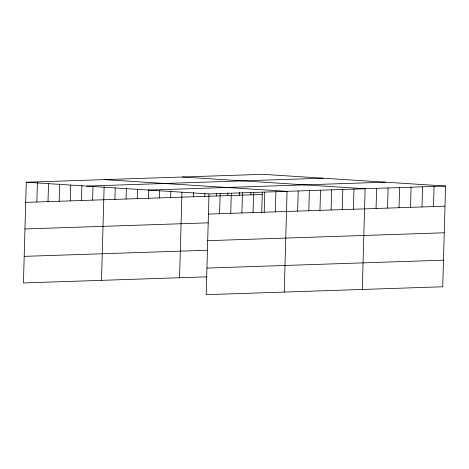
<?xml version="1.0" encoding="UTF-8"?>
<svg xmlns="http://www.w3.org/2000/svg" width="469" height="469" viewBox="0 0 469 469"><rect width="100%" height="100%" fill="white"/><g stroke="black" fill="none" stroke-linecap="round" stroke-linejoin="round"><path stroke-width="0.7" d="M445.55 186.046L209.004 193.943L206.19 294.679L442.736 286.776L445.55 186.046L262.81 174.321L26.264 182.224L23.45 282.954L206.858 276.827M36.852 201.992L37.397 182.57M48.002 201.623L48.506 183.637M59.153 201.248L59.639 183.983M70.309 200.879L70.749 185.05M81.459 200.503L81.882 185.396M92.61 200.134L92.991 186.463M101.509 280.345L104.124 186.809M114.911 199.384L115.233 187.876M126.061 199.014L126.366 188.221M137.218 198.639L137.476 189.288M148.368 198.27L148.609 189.634M159.519 197.895L159.718 190.701M170.669 197.525L170.851 191.047M179.568 277.742L181.96 192.114M193.31 196.769L193.433 192.454M204.801 196.382L204.883 193.509M216.291 196.001L216.367 193.122M219.592 213.717L220.154 193.574M227.782 195.614L227.858 192.741M230.742 213.342L231.305 193.199M239.266 195.233L239.348 192.354M241.898 212.973L242.455 192.829M250.757 194.852L250.815 192.689M253.049 212.598L253.612 192.454M261.737 212.662L262.306 192.308M264.199 212.228L264.762 192.085M275.35 211.853L275.913 191.71M284.249 292.07L287.063 191.34L104.323 179.615M297.651 211.109L298.214 190.965M308.807 210.733L309.37 190.596M319.958 210.364L320.52 190.221M331.108 209.989L331.671 189.851M342.259 209.62L342.821 189.476M353.409 209.244L353.972 189.107M362.308 289.461L365.122 188.731L182.382 177.012M376.05 208.488L376.613 188.35M387.541 208.107L388.103 187.963M399.031 207.72L399.594 187.582M410.522 207.339L411.084 187.195M422.006 206.952L422.569 186.814M433.497 206.571L434.06 186.428M86.566 186.093L323.112 178.191M148.702 190.08L385.248 182.177M25.701 202.368L262.247 194.465M208.441 214.087L444.987 206.184M24.957 228.96L208.365 222.834M207.697 240.679L444.243 232.782M24.195 256.361L207.603 250.235M206.935 268.08L443.481 260.184M26.264 182.224L209.004 193.943"/></g></svg>
